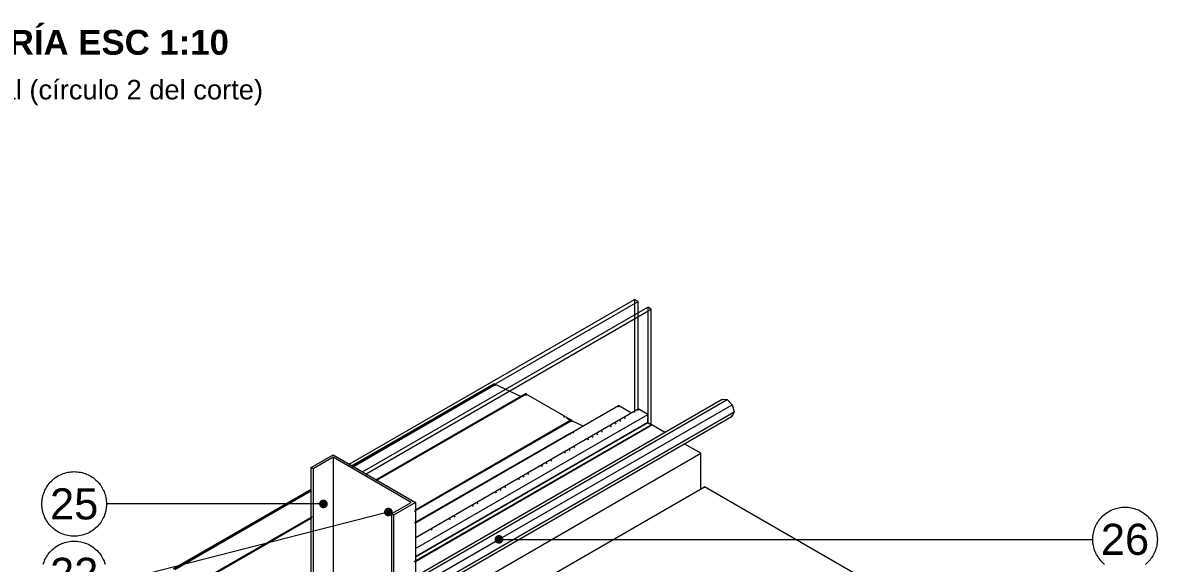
# Model space of a CAD drawing. Header units: millimetres. Extents: x 0 to 5940, y 0 to 8400.
# Drawn here: x 1121 to 2948, y 4548 to 5420 of the extents above; entities that cross this region are included whole.
import ezdxf

# ---------------------------------------------------------------- set-up
doc = ezdxf.new("R2010")
doc.units = ezdxf.units.MM
doc.header["$LTSCALE"] = 20
for name, color, linetype in [('1-CORTE-LINEAS', 7, 'Continuous'), ('2-DETALLES-ARISTAS', 7, 'Continuous'), ('3-TEXTOS', 7, 'Continuous')]:
    doc.layers.add(name, color=color, linetype=linetype)
doc.styles.add('ARIAL', font='arial.ttf')
doc.styles.add('ARIAL-NEGRITA', font='arialbd.ttf')

msp = doc.modelspace()

# ---------------------------------------------------------------- hatches: boundary and pattern name
at = {"layer": '3-TEXTOS'}
h = msp.add_hatch(color=7, dxfattribs=at)
h.dxf.hatch_style = 1
h.paths.add_polyline_path([(1612.1, 4644), (1612.1, 4643.3), (1612, 4642.6), (1611.8, 4642), (1611.6, 4641.3), (1611.3, 4640.7), (1610.9, 4640.1), (1610.5, 4639.6), (1610, 4639), (1609.5, 4638.6), (1609, 4638.2), (1608.4, 4637.8), (1607.8, 4637.5), (1607.1, 4637.3), (1606.5, 4637.1), (1605.8, 4637), (1605.1, 4637), (1604.4, 4637), (1603.7, 4637.1), (1603.1, 4637.3), (1602.4, 4637.5), (1601.8, 4637.8), (1601.2, 4638.2), (1600.7, 4638.6), (1600.1, 4639), (1599.7, 4639.6), (1599.3, 4640.1), (1598.9, 4640.7), (1598.6, 4641.3), (1598.4, 4642), (1598.2, 4642.6), (1598.1, 4643.3), (1598.1, 4644), (1598.1, 4644.7), (1598.2, 4645.4), (1598.4, 4646), (1598.6, 4646.7), (1598.9, 4647.3), (1599.3, 4647.9), (1599.7, 4648.4), (1600.1, 4648.9), (1600.7, 4649.4), (1601.2, 4649.8), (1601.8, 4650.2), (1602.4, 4650.5), (1603.1, 4650.7), (1603.7, 4650.9), (1604.4, 4651), (1605.1, 4651), (1605.8, 4651), (1606.5, 4650.9), (1607.1, 4650.7), (1607.8, 4650.5), (1608.4, 4650.2), (1609, 4649.8), (1609.5, 4649.4), (1610, 4648.9), (1610.5, 4648.4), (1610.9, 4647.9), (1611.3, 4647.3), (1611.6, 4646.7), (1611.8, 4646), (1612, 4645.4), (1612.1, 4644.7)])
h = msp.add_hatch(color=7, dxfattribs=at)
h.dxf.hatch_style = 1
h.paths.add_polyline_path([(1716.7, 4630.9), (1716.7, 4630.2), (1716.6, 4629.6), (1716.4, 4628.9), (1716.2, 4628.2), (1715.9, 4627.6), (1715.6, 4627), (1715.2, 4626.5), (1714.7, 4626), (1714.2, 4625.5), (1713.6, 4625.1), (1713, 4624.8), (1712.4, 4624.5), (1711.8, 4624.2), (1711.1, 4624.1), (1710.4, 4624), (1709.7, 4623.9), (1709.1, 4624), (1708.4, 4624.1), (1707.7, 4624.2), (1707.1, 4624.5), (1706.4, 4624.8), (1705.9, 4625.1), (1705.3, 4625.5), (1704.8, 4626), (1704.3, 4626.5), (1703.9, 4627), (1703.6, 4627.6), (1703.3, 4628.2), (1703, 4628.9), (1702.9, 4629.6), (1702.8, 4630.2), (1702.7, 4630.9), (1702.8, 4631.6), (1702.9, 4632.3), (1703, 4633), (1703.3, 4633.6), (1703.6, 4634.2), (1703.9, 4634.8), (1704.3, 4635.4), (1704.8, 4635.9), (1705.3, 4636.3), (1705.9, 4636.7), (1706.4, 4637.1), (1707.1, 4637.4), (1707.7, 4637.6), (1708.4, 4637.8), (1709.1, 4637.9), (1709.7, 4637.9), (1710.4, 4637.9), (1711.1, 4637.8), (1711.8, 4637.6), (1712.4, 4637.4), (1713, 4637.1), (1713.6, 4636.7), (1714.2, 4636.3), (1714.7, 4635.9), (1715.2, 4635.4), (1715.6, 4634.8), (1715.9, 4634.2), (1716.2, 4633.6), (1716.4, 4633), (1716.6, 4632.3), (1716.7, 4631.6)])
h = msp.add_hatch(color=7, dxfattribs=at)
h.dxf.hatch_style = 1
h.paths.add_polyline_path([(1894.9, 4586.8), (1894.9, 4586.1), (1894.8, 4585.5), (1894.6, 4584.8), (1894.4, 4584.2), (1894.1, 4583.5), (1893.8, 4582.9), (1893.4, 4582.4), (1892.9, 4581.9), (1892.4, 4581.4), (1891.8, 4581), (1891.2, 4580.7), (1890.6, 4580.4), (1890, 4580.1), (1889.3, 4580), (1888.6, 4579.9), (1887.9, 4579.8), (1887.2, 4579.9), (1886.6, 4580), (1885.9, 4580.1), (1885.3, 4580.4), (1884.6, 4580.7), (1884, 4581), (1883.5, 4581.4), (1883, 4581.9), (1882.5, 4582.4), (1882.1, 4582.9), (1881.8, 4583.5), (1881.5, 4584.2), (1881.2, 4584.8), (1881.1, 4585.5), (1881, 4586.1), (1880.9, 4586.8), (1881, 4587.5), (1881.1, 4588.2), (1881.2, 4588.9), (1881.5, 4589.5), (1881.8, 4590.1), (1882.1, 4590.7), (1882.5, 4591.3), (1883, 4591.8), (1883.5, 4592.3), (1884, 4592.7), (1884.6, 4593), (1885.3, 4593.3), (1885.9, 4593.5), (1886.6, 4593.7), (1887.2, 4593.8), (1887.9, 4593.8), (1888.6, 4593.8), (1889.3, 4593.7), (1890, 4593.5), (1890.6, 4593.3), (1891.2, 4593), (1891.8, 4592.7), (1892.4, 4592.3), (1892.9, 4591.8), (1893.4, 4591.3), (1893.8, 4590.7), (1894.1, 4590.1), (1894.4, 4589.5), (1894.6, 4588.9), (1894.8, 4588.2), (1894.9, 4587.5)])

# ---------------------------------------------------------------- linework, layer by layer
at = {"layer": '1-CORTE-LINEAS', "color": 7, "lineweight": 18}
for points in [[(2863.5, 4546.6), (2861.5, 4548.3), (2859.7, 4550.1), (2857.9, 4551.9), (2856.3, 4553.8), (2854.7, 4555.9), (2853.2, 4557.9), (2851.9, 4560.1), (2850.6, 4562.3), (2849.5, 4564.6), (2848.4, 4566.9), (2847.5, 4569.3), (2846.7, 4571.7), (2846, 4574.2), (2845.5, 4576.7), (2845, 4579.2), (2844.7, 4581.7), (2844.5, 4584.3), (2844.5, 4586.8), (2844.5, 4589.4), (2844.7, 4591.9), (2845, 4594.5), (2845.5, 4597), (2846, 4599.5), (2846.7, 4601.9), (2847.5, 4604.4), (2848.4, 4606.7), (2849.5, 4609.1), (2850.6, 4611.4), (2851.9, 4613.6), (2853.2, 4615.7), (2854.7, 4617.8), (2856.3, 4619.8), (2857.9, 4621.8), (2859.7, 4623.6), (2861.5, 4625.4), (2863.5, 4627), (2865.5, 4628.6), (2867.6, 4630.1), (2869.7, 4631.4), (2871.9, 4632.7), (2874.2, 4633.8), (2876.6, 4634.9), (2878.9, 4635.8), (2881.4, 4636.6), (2883.8, 4637.3), (2886.3, 4637.8), (2888.8, 4638.3), (2891.4, 4638.6), (2893.9, 4638.8), (2896.5, 4638.8), (2899, 4638.8), (2901.6, 4638.6), (2904.1, 4638.3), (2906.6, 4637.8), (2909.1, 4637.3), (2911.6, 4636.6), (2914, 4635.8), (2916.4, 4634.9), (2918.7, 4633.8), (2921, 4632.7), (2923.2, 4631.4), (2925.3, 4630.1), (2927.4, 4628.6), (2929.4, 4627), (2931.4, 4625.4), (2933.2, 4623.6), (2935, 4621.8), (2936.7, 4619.8), (2938.2, 4617.8), (2939.7, 4615.7), (2941.1, 4613.6), (2942.3, 4611.4), (2943.5, 4609.1), (2944.5, 4606.7), (2945.4, 4604.4), (2946.2, 4601.9), (2946.9, 4599.5), (2947.5, 4597), (2947.9, 4594.5), (2948.2, 4591.9), (2948.4, 4589.4), (2948.5, 4586.8)], [(2948.5, 4586.8), (2948.4, 4584.3), (2948.2, 4581.7), (2947.9, 4579.2), (2947.5, 4576.7), (2946.9, 4574.2), (2946.2, 4571.7), (2945.4, 4569.3), (2944.5, 4566.9), (2943.5, 4564.6), (2942.3, 4562.3), (2941.1, 4560.1), (2939.7, 4557.9), (2938.2, 4555.9), (2936.7, 4553.8), (2935, 4551.9), (2933.2, 4550.1), (2931.4, 4548.3), (2929.4, 4546.6)]]:
    msp.add_lwpolyline(points, dxfattribs=at)
at = {"layer": '2-DETALLES-ARISTAS', "color": 7, "lineweight": 9}
for p, q in [((1646.8, 4708.1), (2106.4, 4973.4)), ((2112.1, 4970.2), (2106.4, 4973.4)), ((2106.4, 4973.4), (2106.4, 4791.5)), ((1652.5, 4704.8), (2112.1, 4970.2)), ((1668, 4695.8), (2127.6, 4961.2)), ((1673.7, 4692.5), (2133.3, 4957.9)), ((2112.1, 4794.7), (2112.1, 4970.2)), ((2133.3, 4957.9), (2127.6, 4961.2)), ((2127.6, 4961.2), (2127.6, 4775)), ((2133.3, 4771.7), (2133.3, 4957.9)), ((1751.5, 4551.3), (2133.3, 4771.7)), ((2127.6, 4775), (1753.3, 4558.9)), ((2127.6, 4775), (2133.3, 4771.7)), ((1646.8, 4708.1), (1652.5, 4704.8)), ((1646.8, 4705.9), (1646.8, 4708.1)), ((1668, 4695.8), (1673.7, 4692.5)), ((1673.7, 4692.5), (1673.7, 4690.4))]:
    msp.add_line(p, q, dxfattribs=at)
at = {"layer": '2-DETALLES-ARISTAS', "color": 7, "lineweight": 18}
for p, q in [((1650.3, 4705.2), (1879.7, 4837.6)), ((1650.4, 4705.2), (1879.8, 4837.7)), ((1650.7, 4702.9), (1881.9, 4836.5)), ((1924.1, 4816.5), (1879.7, 4837.6)), ((1879.7, 4837.6), (1879.8, 4836.3)), ((1881.9, 4836.5), (1879.8, 4837.7)), ((1879.8, 4837.7), (1879.8, 4835.8)), ((1881.9, 4834.5), (1881.9, 4836.5)), ((1931.2, 4822.1), (1688.8, 4682.2)), ((1690, 4681.5), (1932.3, 4821.5)), ((1691.3, 4682.3), (1931.8, 4821.1)), ((1752.7, 4527.2), (2247.6, 4813)), ((1760.7, 4526.4), (2255.6, 4812.2)), ((1861.4, 4824.4), (1859.6, 4823.3)), ((1931.2, 4822.1), (1931.2, 4820.1)), ((1932.3, 4821.5), (1931.2, 4822.1)), ((2003.9, 4779.5), (1931.8, 4821.1)), ((1931.8, 4821.1), (1931.8, 4819)), ((1932.3, 4819.4), (1932.3, 4821.5)), ((2246.8, 4811.1), (2247.6, 4813)), ((2247.6, 4813), (2255.6, 4812.2)), ((2255.6, 4812.2), (2263.6, 4803.7)), ((1752.1, 4612.9), (2080.3, 4802.4)), ((1752.6, 4589.5), (2112.1, 4797.1)), ((1772, 4506.8), (2266.9, 4792.6)), ((1894, 4590.3), (2263.6, 4803.7)), ((2101.2, 4790.3), (2080.3, 4802.4)), ((2080.3, 4802.4), (2080.3, 4800.2)), ((2127.6, 4788.1), (2112.1, 4797.1)), ((2112.1, 4797.1), (2112.1, 4795.2)), ((2263.6, 4803.7), (2266.9, 4792.6)), ((2266.9, 4792.6), (2263.6, 4785.2)), ((1751.9, 4632.3), (2005.3, 4778.7)), ((1752.1, 4550.9), (2134, 4771.3)), ((1752.1, 4550.9), (2134, 4771.3)), ((1752.3, 4634.2), (2003.9, 4779.5)), ((1752.3, 4634.2), (2003.9, 4779.5)), ((1753.3, 4571.9), (2127.6, 4788.1)), ((1753.3, 4558.9), (2127.6, 4775)), ((1768.7, 4499.5), (2263.6, 4785.2)), ((1993.5, 4783.4), (1991.6, 4784.4)), ((2024.4, 4768.7), (1997.4, 4781.6)), ((2003.9, 4777.4), (2003.9, 4779.5)), ((2005.3, 4778.7), (2003.9, 4779.5)), ((2003.9, 4779.5), (2003.9, 4777.4)), ((2005.3, 4776.5), (2005.3, 4778.7)), ((2075.1, 4773.2), (2076.9, 4774.3)), ((2075.1, 4773.2), (2076.9, 4774.3)), ((2082.5, 4777.5), (2084.4, 4778.6)), ((2082.5, 4777.5), (2084.4, 4778.6)), ((2089.9, 4781.8), (2091.8, 4782.9)), ((2089.9, 4781.8), (2091.8, 4782.9)), ((2125.9, 4776), (2127.6, 4775)), ((2134, 4771.3), (2126.7, 4775.6)), ((2127.6, 4775), (2127.6, 4788.1)), ((2156.1, 4758.6), (2134, 4771.3)), ((2263.6, 4785.2), (2261.6, 4785.4)), ((1752.2, 4613.8), (2002.5, 4758.3)), ((1752.6, 4613.2), (2006.7, 4759.9)), ((2003.9, 4757.5), (2002.5, 4758.3)), ((2002.5, 4758.3), (2002.5, 4756.1)), ((2008.6, 4758.8), (2006.7, 4759.9)), ((2006.7, 4759.9), (2006.7, 4758.3)), ((2038, 4751.8), (2039.9, 4752.9)), ((2038, 4751.8), (2039.9, 4752.9)), ((2045.4, 4756.1), (2047.3, 4757.2)), ((2045.4, 4756.1), (2047.3, 4757.2)), ((2052.8, 4760.4), (2054.7, 4761.5)), ((2052.8, 4760.4), (2054.7, 4761.5)), ((2067.7, 4769), (2069.5, 4770)), ((2067.7, 4769), (2069.5, 4770)), ((2008.4, 4734.7), (2010.2, 4735.8)), ((2008.4, 4734.7), (2010.2, 4735.8)), ((2030.6, 4747.6), (2032.5, 4748.6)), ((2030.6, 4747.6), (2032.5, 4748.6)), ((2213.2, 4725.6), (2187.4, 4740.5)), ((1585.3, 4702.8), (1620.7, 4723.2)), ((1620.7, 4719.1), (1588.8, 4700.7)), ((1620.7, 4723.2), (1753.6, 4646.4)), ((1620.7, 4719.1), (1620.7, 4533.4)), ((1746.5, 4646.4), (1620.7, 4719.1)), ((1685.6, 4722.9), (1683.8, 4721.8)), ((1825.8, 4501.9), (2213.2, 4725.6)), ((1993.5, 4726.2), (1995.4, 4727.2)), ((1993.5, 4726.2), (1995.4, 4727.2)), ((2000.9, 4730.4), (2002.8, 4731.5)), ((2000.9, 4730.4), (2002.8, 4731.5)), ((2213.2, 4668.3), (2213.2, 4725.6)), ((1588.8, 4700.7), (1585.3, 4702.8)), ((1585.3, 4431.7), (1585.3, 4702.8)), ((1588.8, 4700.7), (1588.8, 4429.6)), ((1956.4, 4704.7), (1958.3, 4705.8)), ((1956.4, 4704.7), (1958.3, 4705.8)), ((1963.9, 4709), (1965.7, 4710.1)), ((1963.9, 4709), (1965.7, 4710.1)), ((1971.3, 4713.3), (1973.1, 4714.4)), ((1971.3, 4713.3), (1973.1, 4714.4)), ((1919.4, 4683.3), (1921.2, 4684.4)), ((1919.4, 4683.3), (1921.2, 4684.4)), ((1926.8, 4687.6), (1928.6, 4688.7)), ((1926.8, 4687.6), (1928.6, 4688.7)), ((1934.2, 4691.9), (1936.1, 4693)), ((1934.2, 4691.9), (1936.1, 4693)), ((1363.5, 4539.6), (1585.5, 4667.8)), ((1363.6, 4539.7), (1585.6, 4667.8)), ((1365.7, 4538.4), (1585.9, 4665.5)), ((1865.3, 4467.6), (2218.9, 4671.7)), ((1882.3, 4661.9), (1884.1, 4663)), ((1882.3, 4661.9), (1884.1, 4663)), ((1889.7, 4666.2), (1891.6, 4667.3)), ((1889.7, 4666.2), (1891.6, 4667.3)), ((1897.1, 4670.5), (1899, 4671.6)), ((1897.1, 4670.5), (1899, 4671.6)), ((2736.5, 4372.9), (2218.9, 4671.7)), ((2218.9, 4671.7), (2218.9, 4669.9)), ((1716.5, 4629.1), (1746.5, 4646.4)), ((1753.6, 4646.4), (1718.2, 4626)), ((1753.6, 4646.4), (1753.6, 4526.9)), ((1852.6, 4644.8), (1854.5, 4645.9)), ((1852.6, 4644.8), (1854.5, 4645.9)), ((1714.7, 4626), (1714.7, 4357)), ((1718.2, 4626), (1715.8, 4627.4)), ((1718.2, 4626), (1718.2, 4524.6)), ((1845.2, 4640.5), (1847.1, 4641.6)), ((1845.2, 4640.5), (1847.1, 4641.6)), ((1587.1, 4623.4), (1415, 4524.1)), ((1415.6, 4523.1), (1585.8, 4621.4)), ((1416.2, 4523.5), (1586.4, 4621.7)), ((1509.9, 4621.4), (1508, 4620.4)), ((1808.1, 4619.1), (1810, 4620.2)), ((1808.1, 4619.1), (1810, 4620.2)), ((1815.6, 4623.4), (1817.4, 4624.5)), ((1815.6, 4623.4), (1817.4, 4624.5)), ((1778.5, 4602), (1780.3, 4603.1)), ((1778.5, 4602), (1780.3, 4603.1)), ((1443.3, 4583), (1441.4, 4581.9)), ((1768.7, 4517.9), (1881.9, 4583.3))]:
    msp.add_line(p, q, dxfattribs=at)
at = {"layer": '3-TEXTOS', "color": 7, "lineweight": 18}
for points in [[(1255.5, 4644), (1255.5, 4641.4), (1255.3, 4638.9), (1255, 4636.4), (1254.5, 4633.8), (1254, 4631.4), (1253.3, 4628.9), (1252.5, 4626.5), (1251.6, 4624.1), (1250.5, 4621.8), (1249.4, 4619.5), (1248.1, 4617.3), (1246.8, 4615.1), (1245.3, 4613), (1243.7, 4611), (1242.1, 4609.1), (1240.3, 4607.2), (1238.5, 4605.5), (1236.5, 4603.8), (1234.5, 4602.2), (1232.4, 4600.8), (1230.3, 4599.4), (1228, 4598.1), (1225.8, 4597), (1223.4, 4596), (1221, 4595), (1218.6, 4594.2), (1216.2, 4593.6), (1213.7, 4593), (1211.2, 4592.6), (1208.6, 4592.2), (1206.1, 4592.1), (1203.5, 4592), (1201, 4592.1), (1198.4, 4592.2), (1195.9, 4592.6), (1193.4, 4593), (1190.9, 4593.6), (1188.4, 4594.2), (1186, 4595), (1183.6, 4596), (1181.3, 4597), (1179, 4598.1), (1176.8, 4599.4), (1174.6, 4600.8), (1172.6, 4602.2), (1170.5, 4603.8), (1168.6, 4605.5), (1166.8, 4607.2), (1165, 4609.1), (1163.3, 4611), (1161.8, 4613), (1160.3, 4615.1), (1158.9, 4617.3), (1157.7, 4619.5), (1156.5, 4621.8), (1155.5, 4624.1), (1154.6, 4626.5), (1153.8, 4628.9), (1153.1, 4631.4), (1152.5, 4633.8), (1152.1, 4636.4), (1151.8, 4638.9), (1151.6, 4641.4), (1151.5, 4644), (1151.6, 4646.5), (1151.8, 4649.1), (1152.1, 4651.6), (1152.5, 4654.1), (1153.1, 4656.6), (1153.8, 4659.1), (1154.6, 4661.5), (1155.5, 4663.9), (1156.5, 4666.2), (1157.7, 4668.5), (1158.9, 4670.7), (1160.3, 4672.9), (1161.8, 4675), (1163.3, 4677), (1165, 4678.9), (1166.8, 4680.8), (1168.6, 4682.5), (1170.5, 4684.2), (1172.6, 4685.8), (1174.6, 4687.2), (1176.8, 4688.6), (1179, 4689.9), (1181.3, 4691), (1183.6, 4692), (1186, 4693), (1188.4, 4693.8), (1190.9, 4694.4), (1193.4, 4695), (1195.9, 4695.4), (1198.4, 4695.7), (1201, 4695.9), (1203.5, 4696), (1206.1, 4695.9), (1208.6, 4695.7), (1211.2, 4695.4), (1213.7, 4695), (1216.2, 4694.4), (1218.6, 4693.8), (1221, 4693), (1223.4, 4692), (1225.8, 4691), (1228, 4689.9), (1230.3, 4688.6), (1232.4, 4687.2), (1234.5, 4685.8), (1236.5, 4684.2), (1238.5, 4682.5), (1240.3, 4680.8), (1242.1, 4678.9), (1243.7, 4677), (1245.3, 4675), (1246.8, 4672.9), (1248.1, 4670.7), (1249.4, 4668.5), (1250.5, 4666.2), (1251.6, 4663.9), (1252.5, 4661.5), (1253.3, 4659.1), (1254, 4656.6), (1254.5, 4654.1), (1255, 4651.6), (1255.3, 4649.1), (1255.5, 4646.5), (1255.5, 4644)], [(1153.8, 4547.1), (1154.6, 4549.5), (1155.5, 4551.9), (1156.5, 4554.2), (1157.7, 4556.5), (1158.9, 4558.7), (1160.3, 4560.9), (1161.8, 4563), (1163.3, 4565), (1165, 4566.9), (1166.8, 4568.8), (1168.6, 4570.5), (1170.5, 4572.2), (1172.6, 4573.8), (1174.6, 4575.2), (1176.8, 4576.6), (1179, 4577.9), (1181.3, 4579), (1183.6, 4580), (1186, 4581), (1188.4, 4581.8), (1190.9, 4582.4), (1193.4, 4583), (1195.9, 4583.4), (1198.4, 4583.7), (1201, 4583.9), (1203.5, 4584), (1206.1, 4583.9), (1208.6, 4583.7), (1211.2, 4583.4), (1213.7, 4583), (1216.2, 4582.4), (1218.6, 4581.8), (1221, 4581), (1223.4, 4580), (1225.8, 4579), (1228, 4577.9), (1230.3, 4576.6), (1232.4, 4575.2), (1234.5, 4573.8), (1236.5, 4572.2), (1238.5, 4570.5), (1240.3, 4568.8), (1242.1, 4566.9), (1243.7, 4565), (1245.3, 4563), (1246.8, 4560.9), (1248.1, 4558.7), (1249.4, 4556.5), (1250.5, 4554.2), (1251.6, 4551.9), (1252.5, 4549.5), (1253.3, 4547.1)]]:
    msp.add_lwpolyline(points, dxfattribs=at)
at = {"layer": '3-TEXTOS', "color": 7, "lineweight": 15}
for points in [[(1598.1, 4644), (1323.5, 4644), (1255.5, 4644)], [(1703, 4629.2), (1323.5, 4532), (1255.5, 4532)], [(1894.9, 4586.8), (2776.5, 4586.8), (2844.5, 4586.8)]]:
    msp.add_lwpolyline(points, dxfattribs=at)

# ---------------------------------------------------------------- texts
at = {"layer": '3-TEXTOS', "color": 7}
for s, height, style, p in [('DETALLE 2 · AXONOMETRÍA ESC 1:10', 40.086, 'ARIAL-NEGRITA', (420, 5368)), ('Encuentro entrepiso / frente integral (círculo 2 del corte)', 31.485, 'ARIAL', (420, 5296)), ('25', 50.09, 'ARIAL', (1164.6, 4619)), ('26', 50.09, 'ARIAL', (2857.5, 4561.9)), ('22', 50.09, 'ARIAL', (1164.6, 4507.1))]:
    msp.add_text(s, height=height, dxfattribs=dict(at, style=style)).set_placement(p)

doc.saveas('drawing.dxf')
